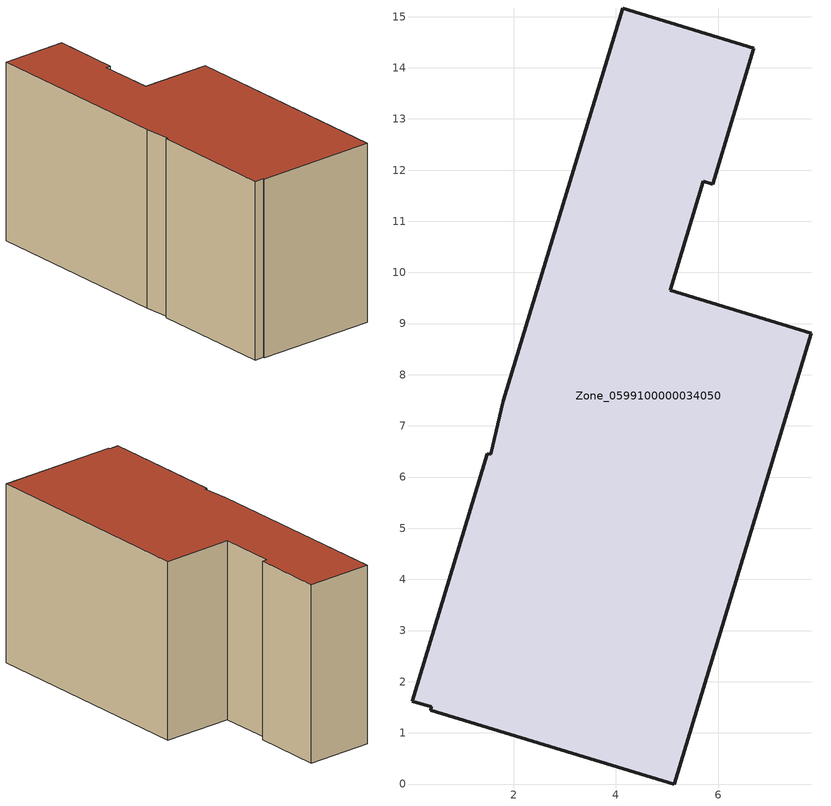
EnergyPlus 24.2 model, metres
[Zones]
Zone_0599100000034050
 floor ground (C_G): 0.02,1.62 1.49,6.45 1.55,6.44 1.8,7.49 4.13,15.17 6.7,14.38 5.89,11.72 5.71,11.78 5.06,9.65 7.82,8.81 5.14,0 0.38,1.44 0.39,1.51 z0
 wall outside (C_F): 5.14,0 7.82,8.81 5.06,9.65 5.71,11.78 5.89,11.72 6.7,14.38 4.13,15.17 1.8,7.49 1.55,6.44 1.49,6.45 0.02,1.62 0.39,1.51 0.38,1.44 5.14,0 z0:7.22
 roof outside (C_R): 1.49,6.45 0.02,1.62 0.39,1.51 0.38,1.44 5.14,0 7.82,8.81 5.06,9.65 5.71,11.78 5.89,11.72 6.7,14.38 4.13,15.17 1.8,7.49 1.55,6.44 z7.22
[BUILDING]
Pand.0599100000034050: North Axis=0; Terrain=City; Loads Convergence Tolerance Value=0.04; Temperature Convergence Tolerance Value=0.4; Solar Distribution=FullExterior; Maximum Number of Warmup Days=25; Minimum Number of Warmup Days=1
[Site:Location]
Rotterdam.The.Hague.AP_ZH_NLD Design_Conditions: Latitude=51.96; Longitude=4.45; Time Zone=1; Elevation=-4.5
[SITE:GROUNDTEMPERATURE:BUILDINGSURFACE]
18, 18, 18, 18, 18, 18, 18, 18, 18, 18, 18, 18
[MATERIAL] Thermal Absorptance=0.9; Solar Absorptance=0.7; Visible Absorptance=0.7
Name | Roughness | Thickness | Conductivity | Density | Specific Heat
G.TC.1975-1991 | MediumSmooth | 0.15 | 0.288461 | 540 | 1210
F.TC.1975-1991 | Rough | 0.3 | 0.230769 | 1920 | 840
R.TC.1975-1991 | MediumRough | 0.2 | 0.153846 | 1500 | 1000
[CONSTRUCTION]
C_G: G.TC.1975-1991
C_F: F.TC.1975-1991
C_R: R.TC.1975-1991
[ZONE]
Zone_0599100000034050: Type=1; Multiplier=1; Ceiling Height=Autocalculate; Volume=Autocalculate; Floor Area=autocalculate; Part of Total Floor Area=Yes
[ZONEINFILTRATION:DESIGNFLOWRATE]
Infil_Zone_0599100000034050: Zone or ZoneList or Space or SpaceList=Zone_0599100000034050; Schedule=AlwaysOn; Design Flow Rate Calculation Method=Flow/Area; Flow Rate per Floor Area=0.003; Constant Term Coefficient=1; Temperature Term Coefficient=0; Velocity Term Coefficient=0; Velocity Squared Term Coefficient=0
[HVACTEMPLATE:ZONE:IDEALLOADSAIRSYSTEM]
Zone_0599100000034050: Maximum Heating Supply Air Temperature=50; Minimum Cooling Supply Air Temperature=13; Maximum Heating Supply Air Humidity Ratio=0.0156; Minimum Cooling Supply Air Humidity Ratio=0.0077; Heating Limit=NoLimit; Cooling Limit=NoLimit; Dehumidification Control Type=ConstantSensibleHeatRatio; Cooling Sensible Heat Ratio=0.7; Dehumidification Setpoint=60; Humidification Control Type=None; Humidification Setpoint=30; Outdoor Air Method=None; Outdoor Air Flow Rate per Person=0.00944; Outdoor Air Flow Rate per Zone Floor Area=0; Outdoor Air Flow Rate per Zone=0; Demand Controlled Ventilation Type=None; Outdoor Air Economizer Type=NoEconomizer; Heat Recovery Type=None; Sensible Heat Recovery Effectiveness=0.7; Latent Heat Recovery Effectiveness=0.65
[ZONECONTROL:THERMOSTAT]
ThermostatControl_Zone_0599100000034050: Zone or ZoneList=Zone_0599100000034050; Control Type Schedule=DualSetpointControlType; Control 1=Thermostat_Zone_0599100000034050; Temperature Difference Between Cutout And Setpoint=0
[THERMOSTATSETPOINT:DUALSETPOINT]
Thermostat_Zone_0599100000034050: Heating Setpoint Temperature Schedule=HeatingSetpoint_Zone_0599100000034050; Cooling Setpoint Temperature Schedule=CoolingSetpoint_Zone_0599100000034050
[SCHEDULE:COMPACT]
HeatingSetpoint_Zone_0599100000034050: Through: 12/31, For: AllDays, Until: 24:00, 21
CoolingSetpoint_Zone_0599100000034050: Through: 12/31, For: AllDays, Until: 24:00, 24
DualSetpointControlType: Through: 12/31, For: AllDays, Until: 24:00, 4
AlwaysOn: Through: 12/31, For: AllDays, Until: 24:00, 1
